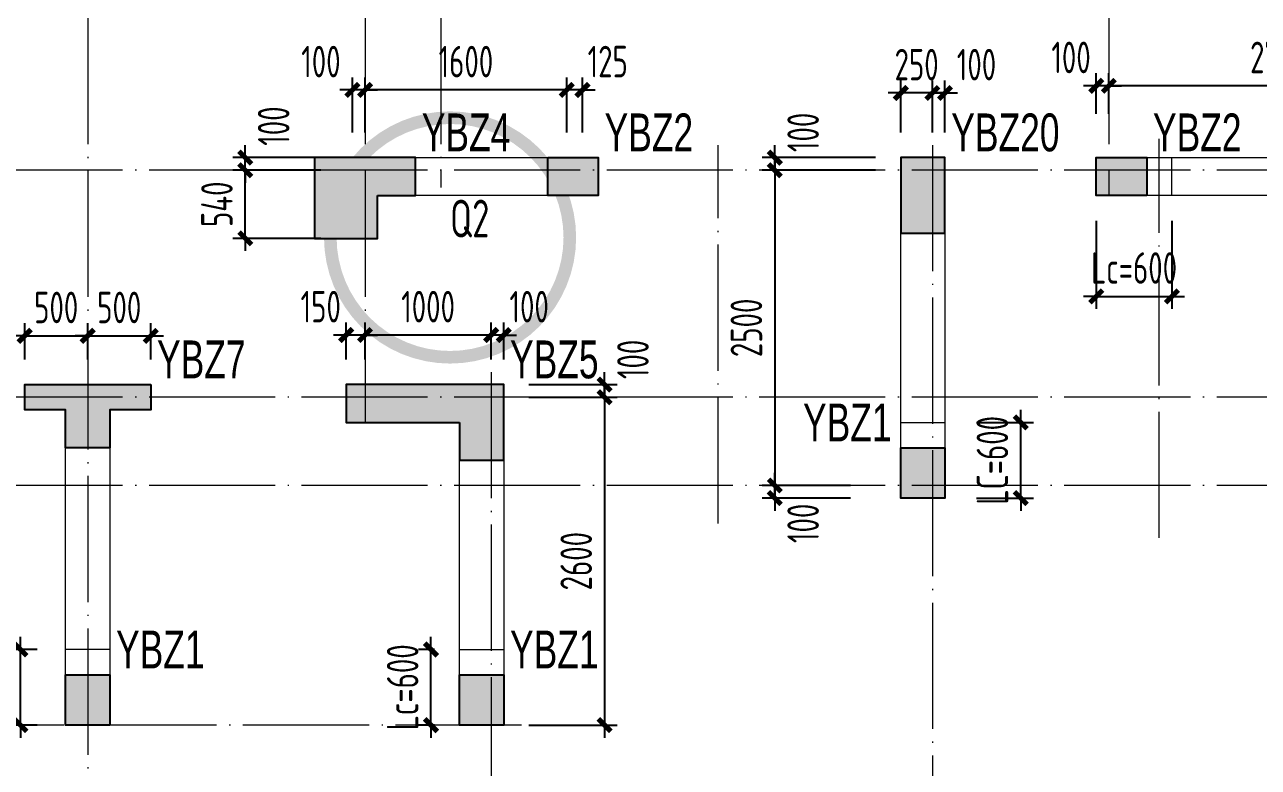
# Model space of a CAD drawing. Extents: x -129922 to 1190196, y -520662 to 139923.
# Drawn here: x 321855 to 331640, y -51588 to -45699 of the extents above; entities that cross this region are included whole.
import ezdxf

# ---------------------------------------------------------------- set-up
doc = ezdxf.new("R2010")
doc.units = 0
doc.header["$LTSCALE"] = 1000
doc.header["$MEASUREMENT"] = 0
doc.linetypes.add('DOTE', pattern=[2.42, 2, -0.2, 0.02, -0.2])
for name, color, linetype, lineweight in [('A-轴线-塔楼', 1, 'DOTE', 9), ('A-轴线-隔墙', 41, 'DOTE', 9), ('S-基础-HATCH', 251, 'Continuous', 20), ('S-墙柱-DIM', 3, 'Continuous', 20), ('S-墙柱-Lc填充', 8, 'Continuous', 9), ('S-墙柱-WALL', 6, 'Continuous', 20), ('S-墙柱-编号', 4, 'Continuous', 20), ('S-通用-TEXT', 7, 'Continuous', 20)]:
    doc.layers.add(name, color=color, linetype=linetype, lineweight=lineweight)
doc.layers.add('COLU_TH', color=5, linetype='Continuous')
doc.layers.add('Tc', color=60, linetype='Continuous', plot=False)
doc.styles.add('BW_Dim', font='Bweng.shx', dxfattribs={"width": 0.7, "bigfont": 'hztxt.shx'})
doc.styles.add('TSSD_Dimension', font='tssdeng.shx', dxfattribs={"width": 0.7, "bigfont": 'HZTXT.SHX'})
doc.styles.add('TSSD_Rein', font='tssdeng.shx', dxfattribs={"width": 0.7, "bigfont": 'hztxt.shx'})
doc.dimstyles.new('TSSD_100_100', dxfattribs={"dimtxt": 250, "dimasz": 100, "dimexe": 100, "dimexo": 200, "dimgap": 100, "dimtad": 1, "dimdec": 0, "dimzin": 0, "dimdsep": 46, "dimtxsty": 'TSSD_Dimension', "dimblk": 'ARCHTICK', "dimcen": 0, "dimdle": 100, "dimclrt": 7, "dimadec": 0, "dimazin": 0, "dimtfac": 1, "dimtdec": 0, "dimtix": 1, "dimtmove": 2, "dimatfit": 0, "dimfxl": 0, "dimtolj": 1, "dimtzin": 0, "dimarcsym": 0})

# ---------------------------------------------------------------- blocks, each defined once
blk = doc.blocks.new('_ArchTick')
at = {"color": 0, "linetype": 'ByBlock', "const_width": 0.4}
blk.add_lwpolyline([(-0.5, -0.5), (0.5, 0.5)], dxfattribs=at)
blk = doc.blocks.new('*D529')
at = {"layer": 'Defpoints', "color": 0, "transparency": 16777216}
for p in [(322354.6, -48166.5), (321854.6, -48553.3), (322354.6, -48553.3)]:
    blk.add_point(p, dxfattribs=at)
at = {"layer": 'S-墙柱-DIM', "color": 0, "lineweight": -2, "transparency": 16777216}
for p, q in [((321854.6, -48353.3), (321854.6, -48066.5)), ((322354.6, -48353.3), (322354.6, -48066.5)), ((321854.6, -48166.5), (321754.6, -48166.5)), ((321854.6, -48166.5), (322354.6, -48166.5)), ((322354.6, -48166.5), (322454.6, -48166.5))]:
    blk.add_line(p, q, dxfattribs=at)
at = {"layer": 'S-墙柱-DIM', "color": 0, "lineweight": -2, "transparency": 16777216, "xscale": 100, "yscale": 100, "zscale": 100}
blk.add_blockref('_ArchTick', (321854.6, -48166.5), dxfattribs=at)
at = {"layer": 'S-墙柱-DIM', "color": 0, "lineweight": -2, "transparency": 16777216, "xscale": 100, "yscale": 100, "zscale": 100, "rotation": 180}
blk.add_blockref('_ArchTick', (322354.6, -48166.5), dxfattribs=at)
at = {"layer": 'S-墙柱-DIM', "color": 7, "transparency": 16777216, "insert": (322104.6, -47941.5), "char_height": 250, "attachment_point": 5, "style": 'TSSD_Dimension'}
blk.add_mtext('\\A1;500', dxfattribs=at)
blk = doc.blocks.new('*D530')
at = {"layer": 'Defpoints', "color": 0, "transparency": 16777216}
for p in [(322854.6, -48166.5), (322354.6, -48553.3), (322854.6, -48553.3)]:
    blk.add_point(p, dxfattribs=at)
at = {"layer": 'S-墙柱-DIM', "color": 0, "lineweight": -2, "transparency": 16777216}
for p, q in [((322354.6, -48353.3), (322354.6, -48066.5)), ((322854.6, -48353.3), (322854.6, -48066.5)), ((322354.6, -48166.5), (322254.6, -48166.5)), ((322354.6, -48166.5), (322854.6, -48166.5)), ((322854.6, -48166.5), (322954.6, -48166.5))]:
    blk.add_line(p, q, dxfattribs=at)
at = {"layer": 'S-墙柱-DIM', "color": 0, "lineweight": -2, "transparency": 16777216, "xscale": 100, "yscale": 100, "zscale": 100}
blk.add_blockref('_ArchTick', (322354.6, -48166.5), dxfattribs=at)
at = {"layer": 'S-墙柱-DIM', "color": 0, "lineweight": -2, "transparency": 16777216, "xscale": 100, "yscale": 100, "zscale": 100, "rotation": 180}
blk.add_blockref('_ArchTick', (322854.6, -48166.5), dxfattribs=at)
at = {"layer": 'S-墙柱-DIM', "color": 7, "transparency": 16777216, "insert": (322604.6, -47941.5), "char_height": 250, "attachment_point": 5, "style": 'TSSD_Dimension'}
blk.add_mtext('\\A1;500', dxfattribs=at)
blk = doc.blocks.new('*D540')
at = {"layer": 'Defpoints', "color": 0, "transparency": 16777216}
for p in [(324404.6, -48160.1), (324404.6, -48553.3), (324554.6, -48553.3)]:
    blk.add_point(p, dxfattribs=at)
at = {"layer": 'S-墙柱-DIM', "color": 0, "lineweight": -2, "transparency": 16777216}
for p, q in [((324404.6, -48353.3), (324404.6, -48060.1)), ((324554.6, -48353.3), (324554.6, -48060.1)), ((324404.6, -48160.1), (324304.6, -48160.1)), ((324554.6, -48160.1), (324404.6, -48160.1)), ((324554.6, -48160.1), (324654.6, -48160.1))]:
    blk.add_line(p, q, dxfattribs=at)
at = {"layer": 'S-墙柱-DIM', "color": 0, "lineweight": -2, "transparency": 16777216, "xscale": 100, "yscale": 100, "zscale": 100}
blk.add_blockref('_ArchTick', (324404.6, -48160.1), dxfattribs=at)
at = {"layer": 'S-墙柱-DIM', "color": 0, "lineweight": -2, "transparency": 16777216, "xscale": 100, "yscale": 100, "zscale": 100, "rotation": 180}
blk.add_blockref('_ArchTick', (324554.6, -48160.1), dxfattribs=at)
at = {"layer": 'S-墙柱-DIM', "color": 7, "transparency": 16777216, "insert": (324203, -47935.1), "char_height": 250, "attachment_point": 5, "style": 'TSSD_Dimension'}
blk.add_mtext('\\A1;150', dxfattribs=at)
blk = doc.blocks.new('*D541')
at = {"layer": 'Defpoints', "color": 0, "transparency": 16777216}
for p in [(324554.6, -48160.1), (324554.6, -48553.3), (325554.6, -48553.3)]:
    blk.add_point(p, dxfattribs=at)
at = {"layer": 'S-墙柱-DIM', "color": 0, "lineweight": -2, "transparency": 16777216}
for p, q in [((324554.6, -48353.3), (324554.6, -48060.1)), ((325554.6, -48353.3), (325554.6, -48060.1)), ((325654.6, -48160.1), (324454.6, -48160.1))]:
    blk.add_line(p, q, dxfattribs=at)
at = {"layer": 'S-墙柱-DIM', "color": 0, "lineweight": -2, "transparency": 16777216, "xscale": 100, "yscale": 100, "zscale": 100, "rotation": 180}
blk.add_blockref('_ArchTick', (324554.6, -48160.1), dxfattribs=at)
at = {"layer": 'S-墙柱-DIM', "color": 0, "lineweight": -2, "transparency": 16777216, "xscale": 100, "yscale": 100, "zscale": 100}
blk.add_blockref('_ArchTick', (325554.6, -48160.1), dxfattribs=at)
at = {"layer": 'S-墙柱-DIM', "color": 7, "transparency": 16777216, "insert": (325054.6, -47935.1), "char_height": 250, "attachment_point": 5, "style": 'TSSD_Dimension'}
blk.add_mtext('\\A1;1000', dxfattribs=at)
blk = doc.blocks.new('*D542')
at = {"layer": 'Defpoints', "color": 0, "transparency": 16777216}
for p in [(325554.6, -48160.1), (325554.6, -48553.3), (325654.6, -48553.3)]:
    blk.add_point(p, dxfattribs=at)
at = {"layer": 'S-墙柱-DIM', "color": 0, "lineweight": -2, "transparency": 16777216}
for p, q in [((325554.6, -48353.3), (325554.6, -48060.1)), ((325654.6, -48353.3), (325654.6, -48060.1)), ((325554.6, -48160.1), (325454.6, -48160.1)), ((325654.6, -48160.1), (325554.6, -48160.1)), ((325654.6, -48160.1), (325754.6, -48160.1))]:
    blk.add_line(p, q, dxfattribs=at)
at = {"layer": 'S-墙柱-DIM', "color": 0, "lineweight": -2, "transparency": 16777216, "xscale": 100, "yscale": 100, "zscale": 100}
blk.add_blockref('_ArchTick', (325554.6, -48160.1), dxfattribs=at)
at = {"layer": 'S-墙柱-DIM', "color": 0, "lineweight": -2, "transparency": 16777216, "xscale": 100, "yscale": 100, "zscale": 100, "rotation": 180}
blk.add_blockref('_ArchTick', (325654.6, -48160.1), dxfattribs=at)
at = {"layer": 'S-墙柱-DIM', "color": 7, "transparency": 16777216, "insert": (325856.2, -47935.1), "char_height": 250, "attachment_point": 5, "style": 'TSSD_Dimension'}
blk.add_mtext('\\A1;100', dxfattribs=at)
blk = doc.blocks.new('*D544')
at = {"layer": 'Defpoints', "color": 0, "transparency": 16777216}
for p in [(321821.4, -50653.3), (322154.6, -50653.3), (322154.6, -51253.3)]:
    blk.add_point(p, dxfattribs=at)
at = {"layer": 'S-墙柱-DIM', "color": 0, "lineweight": -2, "transparency": 16777216}
for p, q in [((321821.4, -50653.3), (321821.4, -50553.3)), ((321954.6, -50653.3), (321721.4, -50653.3)), ((321821.4, -51253.3), (321821.4, -50653.3)), ((321954.6, -51253.3), (321721.4, -51253.3)), ((321821.4, -51253.3), (321821.4, -51353.3))]:
    blk.add_line(p, q, dxfattribs=at)
at = {"layer": 'S-墙柱-DIM', "color": 0, "lineweight": -2, "transparency": 16777216, "xscale": 100, "yscale": 100, "zscale": 100}
for p, rotation in [((321821.4, -50653.3), 270), ((321821.4, -51253.3), 90)]:
    blk.add_blockref('_ArchTick', p, dxfattribs=dict(at, rotation=rotation))
at = {"layer": 'S-墙柱-DIM', "color": 7, "transparency": 16777216, "insert": (321596.4, -50953.3), "char_height": 250, "attachment_point": 5, "rotation": 90, "style": 'TSSD_Dimension'}
blk.add_mtext('\\A1;Lc=600', dxfattribs=at)
blk = doc.blocks.new('*D548')
at = {"layer": 'Defpoints', "color": 0, "transparency": 16777216}
for p in [(325077.5, -50653.3), (325304.6, -50653.3), (325304.6, -51253.3)]:
    blk.add_point(p, dxfattribs=at)
at = {"layer": 'S-墙柱-DIM', "color": 0, "lineweight": -2, "transparency": 16777216}
for p, q in [((325077.5, -50653.3), (325077.5, -50553.3)), ((325104.6, -50653.3), (324977.5, -50653.3)), ((325077.5, -51253.3), (325077.5, -50653.3)), ((325104.6, -51253.3), (324977.5, -51253.3)), ((325077.5, -51253.3), (325077.5, -51353.3))]:
    blk.add_line(p, q, dxfattribs=at)
at = {"layer": 'S-墙柱-DIM', "color": 0, "lineweight": -2, "transparency": 16777216, "xscale": 100, "yscale": 100, "zscale": 100}
for p, rotation in [((325077.5, -50653.3), 270), ((325077.5, -51253.3), 90)]:
    blk.add_blockref('_ArchTick', p, dxfattribs=dict(at, rotation=rotation))
at = {"layer": 'S-墙柱-DIM', "color": 7, "transparency": 16777216, "insert": (324852.5, -50953.3), "char_height": 250, "attachment_point": 5, "rotation": 90, "style": 'TSSD_Dimension'}
blk.add_mtext('\\A1;Lc=600', dxfattribs=at)
blk = doc.blocks.new('*D569')
at = {"layer": 'Defpoints', "color": 0, "transparency": 16777216}
for p in [(330354.6, -46184.1), (330354.6, -46606.9), (330454.6, -46606.9)]:
    blk.add_point(p, dxfattribs=at)
at = {"layer": 'S-墙柱-DIM', "color": 0, "lineweight": -2, "transparency": 16777216}
for p, q in [((330354.6, -46406.9), (330354.6, -46084.1)), ((330454.6, -46406.9), (330454.6, -46084.1)), ((330354.6, -46184.1), (330254.6, -46184.1)), ((330454.6, -46184.1), (330354.6, -46184.1)), ((330454.6, -46184.1), (330554.6, -46184.1))]:
    blk.add_line(p, q, dxfattribs=at)
at = {"layer": 'S-墙柱-DIM', "color": 0, "lineweight": -2, "transparency": 16777216, "xscale": 100, "yscale": 100, "zscale": 100}
blk.add_blockref('_ArchTick', (330354.6, -46184.1), dxfattribs=at)
at = {"layer": 'S-墙柱-DIM', "color": 0, "lineweight": -2, "transparency": 16777216, "xscale": 100, "yscale": 100, "zscale": 100, "rotation": 180}
blk.add_blockref('_ArchTick', (330454.6, -46184.1), dxfattribs=at)
at = {"layer": 'S-墙柱-DIM', "color": 7, "transparency": 16777216, "insert": (330154.6, -45959.1), "char_height": 250, "attachment_point": 5, "style": 'TSSD_Dimension'}
blk.add_mtext('\\A1;100', dxfattribs=at)
blk = doc.blocks.new('*D570')
at = {"layer": 'Defpoints', "color": 0, "transparency": 16777216}
for p in [(330454.6, -46184.1), (330454.6, -46606.9), (333154.6, -46606.9)]:
    blk.add_point(p, dxfattribs=at)
at = {"layer": 'S-墙柱-DIM', "color": 0, "lineweight": -2, "transparency": 16777216}
for p, q in [((330454.6, -46406.9), (330454.6, -46084.1)), ((333154.6, -46406.9), (333154.6, -46084.1)), ((333254.6, -46184.1), (330354.6, -46184.1))]:
    blk.add_line(p, q, dxfattribs=at)
at = {"layer": 'S-墙柱-DIM', "color": 0, "lineweight": -2, "transparency": 16777216, "xscale": 100, "yscale": 100, "zscale": 100, "rotation": 180}
blk.add_blockref('_ArchTick', (330454.6, -46184.1), dxfattribs=at)
at = {"layer": 'S-墙柱-DIM', "color": 0, "lineweight": -2, "transparency": 16777216, "xscale": 100, "yscale": 100, "zscale": 100}
blk.add_blockref('_ArchTick', (333154.6, -46184.1), dxfattribs=at)
at = {"layer": 'S-墙柱-DIM', "color": 7, "transparency": 16777216, "insert": (331804.6, -45959.1), "char_height": 250, "attachment_point": 5, "style": 'TSSD_Dimension'}
blk.add_mtext('\\A1;2700', dxfattribs=at)
blk = doc.blocks.new('*D575')
at = {"layer": 'Defpoints', "color": 0, "transparency": 16777216}
for p in [(327804.6, -49353.3), (328604.6, -49353.3), (328604.6, -49453.3)]:
    blk.add_point(p, dxfattribs=at)
at = {"layer": 'S-墙柱-DIM', "color": 0, "lineweight": -2, "transparency": 16777216}
for p, q in [((327804.6, -49353.3), (327804.6, -49253.3)), ((328404.6, -49353.3), (327704.6, -49353.3)), ((327804.6, -49453.3), (327804.6, -49353.3)), ((328404.6, -49453.3), (327704.6, -49453.3)), ((327804.6, -49453.3), (327804.6, -49553.3))]:
    blk.add_line(p, q, dxfattribs=at)
at = {"layer": 'S-墙柱-DIM', "color": 0, "lineweight": -2, "transparency": 16777216, "xscale": 100, "yscale": 100, "zscale": 100}
for p, rotation in [((327804.6, -49353.3), 270), ((327804.6, -49453.3), 90)]:
    blk.add_blockref('_ArchTick', p, dxfattribs=dict(at, rotation=rotation))
at = {"layer": 'S-墙柱-DIM', "color": 7, "transparency": 16777216, "insert": (328029.6, -49653.3), "char_height": 250, "attachment_point": 5, "rotation": 90, "style": 'TSSD_Dimension'}
blk.add_mtext('\\A1;100', dxfattribs=at)
blk = doc.blocks.new('*D576')
at = {"layer": 'Defpoints', "color": 0, "transparency": 16777216}
for p in [(328804.6, -46853.3), (327804.6, -49353.3), (328604.6, -49353.3)]:
    blk.add_point(p, dxfattribs=at)
at = {"layer": 'S-墙柱-DIM', "color": 0, "lineweight": -2, "transparency": 16777216}
for p, q in [((327804.6, -46753.3), (327804.6, -49453.3)), ((328604.6, -46853.3), (327704.6, -46853.3)), ((328404.6, -49353.3), (327704.6, -49353.3))]:
    blk.add_line(p, q, dxfattribs=at)
at = {"layer": 'S-墙柱-DIM', "color": 0, "lineweight": -2, "transparency": 16777216, "xscale": 100, "yscale": 100, "zscale": 100}
for p, rotation in [((327804.6, -46853.3), 90), ((327804.6, -49353.3), 270)]:
    blk.add_blockref('_ArchTick', p, dxfattribs=dict(at, rotation=rotation))
at = {"layer": 'S-墙柱-DIM', "color": 7, "transparency": 16777216, "insert": (327579.6, -48103.3), "char_height": 250, "attachment_point": 5, "rotation": 90, "style": 'TSSD_Dimension'}
blk.add_mtext('\\A1;2500', dxfattribs=at)
blk = doc.blocks.new('*D577')
at = {"layer": 'Defpoints', "color": 0, "transparency": 16777216}
for p in [(327804.6, -46753.3), (328804.6, -46753.3), (328804.6, -46853.3)]:
    blk.add_point(p, dxfattribs=at)
at = {"layer": 'S-墙柱-DIM', "color": 0, "lineweight": -2, "transparency": 16777216}
for p, q in [((327804.6, -46753.3), (327804.6, -46653.3)), ((328604.6, -46753.3), (327704.6, -46753.3)), ((327804.6, -46853.3), (327804.6, -46753.3)), ((328604.6, -46853.3), (327704.6, -46853.3)), ((327804.6, -46853.3), (327804.6, -46953.3))]:
    blk.add_line(p, q, dxfattribs=at)
at = {"layer": 'S-墙柱-DIM', "color": 0, "lineweight": -2, "transparency": 16777216, "xscale": 100, "yscale": 100, "zscale": 100}
for p, rotation in [((327804.6, -46753.3), 270), ((327804.6, -46853.3), 90)]:
    blk.add_blockref('_ArchTick', p, dxfattribs=dict(at, rotation=rotation))
at = {"layer": 'S-墙柱-DIM', "color": 7, "transparency": 16777216, "insert": (328029.6, -46553.3), "char_height": 250, "attachment_point": 5, "rotation": 90, "style": 'TSSD_Dimension'}
blk.add_mtext('\\A1;100', dxfattribs=at)
blk = doc.blocks.new('*D578')
at = {"layer": 'Defpoints', "color": 0, "transparency": 16777216}
for p in [(329054.6, -46240.8), (329054.6, -46753.3), (329154.6, -46753.3)]:
    blk.add_point(p, dxfattribs=at)
at = {"layer": 'S-墙柱-DIM', "color": 0, "lineweight": -2, "transparency": 16777216}
for p, q in [((329054.6, -46553.3), (329054.6, -46140.8)), ((329154.6, -46553.3), (329154.6, -46140.8)), ((329054.6, -46240.8), (328954.6, -46240.8)), ((329154.6, -46240.8), (329054.6, -46240.8)), ((329154.6, -46240.8), (329254.6, -46240.8))]:
    blk.add_line(p, q, dxfattribs=at)
at = {"layer": 'S-墙柱-DIM', "color": 0, "lineweight": -2, "transparency": 16777216, "xscale": 100, "yscale": 100, "zscale": 100}
blk.add_blockref('_ArchTick', (329054.6, -46240.8), dxfattribs=at)
at = {"layer": 'S-墙柱-DIM', "color": 0, "lineweight": -2, "transparency": 16777216, "xscale": 100, "yscale": 100, "zscale": 100, "rotation": 180}
blk.add_blockref('_ArchTick', (329154.6, -46240.8), dxfattribs=at)
at = {"layer": 'S-墙柱-DIM', "color": 7, "transparency": 16777216, "insert": (329404.6, -46015.8), "char_height": 250, "attachment_point": 5, "style": 'TSSD_Dimension'}
blk.add_mtext('\\A1;100', dxfattribs=at)
blk = doc.blocks.new('*D579')
at = {"layer": 'Defpoints', "color": 0, "transparency": 16777216}
for p in [(328804.6, -46240.8), (328804.6, -46753.3), (329054.6, -46753.3)]:
    blk.add_point(p, dxfattribs=at)
at = {"layer": 'S-墙柱-DIM', "color": 0, "lineweight": -2, "transparency": 16777216}
for p, q in [((328804.6, -46553.3), (328804.6, -46140.8)), ((329054.6, -46553.3), (329054.6, -46140.8)), ((328804.6, -46240.8), (328704.6, -46240.8)), ((329054.6, -46240.8), (328804.6, -46240.8)), ((329054.6, -46240.8), (329154.6, -46240.8))]:
    blk.add_line(p, q, dxfattribs=at)
at = {"layer": 'S-墙柱-DIM', "color": 0, "lineweight": -2, "transparency": 16777216, "xscale": 100, "yscale": 100, "zscale": 100}
blk.add_blockref('_ArchTick', (328804.6, -46240.8), dxfattribs=at)
at = {"layer": 'S-墙柱-DIM', "color": 0, "lineweight": -2, "transparency": 16777216, "xscale": 100, "yscale": 100, "zscale": 100, "rotation": 180}
blk.add_blockref('_ArchTick', (329054.6, -46240.8), dxfattribs=at)
at = {"layer": 'S-墙柱-DIM', "color": 7, "transparency": 16777216, "insert": (328929.6, -46015.8), "char_height": 250, "attachment_point": 5, "style": 'TSSD_Dimension'}
blk.add_mtext('\\A1;250', dxfattribs=at)
blk = doc.blocks.new('*D580')
at = {"layer": 'Defpoints', "color": 0, "transparency": 16777216}
for p in [(323604.6, -46853.3), (324404.6, -46853.3), (324404.6, -47393.3)]:
    blk.add_point(p, dxfattribs=at)
at = {"layer": 'S-墙柱-DIM', "color": 0, "lineweight": -2, "transparency": 16777216}
for p, q in [((323604.6, -46853.3), (323604.6, -46753.3)), ((324204.6, -46853.3), (323504.6, -46853.3)), ((323604.6, -47393.3), (323604.6, -46853.3)), ((324204.6, -47393.3), (323504.6, -47393.3)), ((323604.6, -47393.3), (323604.6, -47493.3))]:
    blk.add_line(p, q, dxfattribs=at)
at = {"layer": 'S-墙柱-DIM', "color": 0, "lineweight": -2, "transparency": 16777216, "xscale": 100, "yscale": 100, "zscale": 100}
for p, rotation in [((323604.6, -46853.3), 270), ((323604.6, -47393.3), 90)]:
    blk.add_blockref('_ArchTick', p, dxfattribs=dict(at, rotation=rotation))
at = {"layer": 'S-墙柱-DIM', "color": 7, "transparency": 16777216, "insert": (323379.6, -47123.3), "char_height": 250, "attachment_point": 5, "rotation": 90, "style": 'TSSD_Dimension'}
blk.add_mtext('\\A1;540', dxfattribs=at)
blk = doc.blocks.new('*D581')
at = {"layer": 'Defpoints', "color": 0, "transparency": 16777216}
for p in [(323604.6, -46753.3), (324404.6, -46753.3), (324404.6, -46853.3)]:
    blk.add_point(p, dxfattribs=at)
at = {"layer": 'S-墙柱-DIM', "color": 0, "lineweight": -2, "transparency": 16777216}
for p, q in [((323604.6, -46753.3), (323604.6, -46653.3)), ((324204.6, -46753.3), (323504.6, -46753.3)), ((323604.6, -46853.3), (323604.6, -46753.3)), ((324204.6, -46853.3), (323504.6, -46853.3)), ((323604.6, -46853.3), (323604.6, -46953.3))]:
    blk.add_line(p, q, dxfattribs=at)
at = {"layer": 'S-墙柱-DIM', "color": 0, "lineweight": -2, "transparency": 16777216, "xscale": 100, "yscale": 100, "zscale": 100}
for p, rotation in [((323604.6, -46753.3), 270), ((323604.6, -46853.3), 90)]:
    blk.add_blockref('_ArchTick', p, dxfattribs=dict(at, rotation=rotation))
at = {"layer": 'S-墙柱-DIM', "color": 7, "transparency": 16777216, "insert": (323829.6, -46503.3), "char_height": 250, "attachment_point": 5, "rotation": 90, "style": 'TSSD_Dimension'}
blk.add_mtext('\\A1;100', dxfattribs=at)
blk = doc.blocks.new('*D582')
at = {"layer": 'Defpoints', "color": 0, "transparency": 16777216}
for p in [(326154.6, -46216.7), (326154.6, -46753.3), (326279.6, -46753.3)]:
    blk.add_point(p, dxfattribs=at)
at = {"layer": 'S-墙柱-DIM', "color": 0, "lineweight": -2, "transparency": 16777216}
for p, q in [((326154.6, -46553.3), (326154.6, -46116.7)), ((326279.6, -46553.3), (326279.6, -46116.7)), ((326154.6, -46216.7), (326054.6, -46216.7)), ((326279.6, -46216.7), (326154.6, -46216.7)), ((326279.6, -46216.7), (326379.6, -46216.7))]:
    blk.add_line(p, q, dxfattribs=at)
at = {"layer": 'S-墙柱-DIM', "color": 0, "lineweight": -2, "transparency": 16777216, "xscale": 100, "yscale": 100, "zscale": 100}
blk.add_blockref('_ArchTick', (326154.6, -46216.7), dxfattribs=at)
at = {"layer": 'S-墙柱-DIM', "color": 0, "lineweight": -2, "transparency": 16777216, "xscale": 100, "yscale": 100, "zscale": 100, "rotation": 180}
blk.add_blockref('_ArchTick', (326279.6, -46216.7), dxfattribs=at)
at = {"layer": 'S-墙柱-DIM', "color": 7, "transparency": 16777216, "insert": (326479.6, -45991.7), "char_height": 250, "attachment_point": 5, "style": 'TSSD_Dimension'}
blk.add_mtext('\\A1;125', dxfattribs=at)
blk = doc.blocks.new('*D583')
at = {"layer": 'Defpoints', "color": 0, "transparency": 16777216}
for p in [(324554.6, -46216.7), (324554.6, -46753.3), (326154.6, -46753.3)]:
    blk.add_point(p, dxfattribs=at)
at = {"layer": 'S-墙柱-DIM', "color": 0, "lineweight": -2, "transparency": 16777216}
for p, q in [((324554.6, -46553.3), (324554.6, -46116.7)), ((326154.6, -46553.3), (326154.6, -46116.7)), ((326254.6, -46216.7), (324454.6, -46216.7))]:
    blk.add_line(p, q, dxfattribs=at)
at = {"layer": 'S-墙柱-DIM', "color": 0, "lineweight": -2, "transparency": 16777216, "xscale": 100, "yscale": 100, "zscale": 100, "rotation": 180}
blk.add_blockref('_ArchTick', (324554.6, -46216.7), dxfattribs=at)
at = {"layer": 'S-墙柱-DIM', "color": 0, "lineweight": -2, "transparency": 16777216, "xscale": 100, "yscale": 100, "zscale": 100}
blk.add_blockref('_ArchTick', (326154.6, -46216.7), dxfattribs=at)
at = {"layer": 'S-墙柱-DIM', "color": 7, "transparency": 16777216, "insert": (325354.6, -45991.7), "char_height": 250, "attachment_point": 5, "style": 'TSSD_Dimension'}
blk.add_mtext('\\A1;1600', dxfattribs=at)
blk = doc.blocks.new('*D584')
at = {"layer": 'Defpoints', "color": 0, "transparency": 16777216}
for p in [(324454.6, -46216.7), (324454.6, -46753.3), (324554.6, -46753.3)]:
    blk.add_point(p, dxfattribs=at)
at = {"layer": 'S-墙柱-DIM', "color": 0, "lineweight": -2, "transparency": 16777216}
for p, q in [((324454.6, -46553.3), (324454.6, -46116.7)), ((324554.6, -46553.3), (324554.6, -46116.7)), ((324454.6, -46216.7), (324354.6, -46216.7)), ((324554.6, -46216.7), (324454.6, -46216.7)), ((324554.6, -46216.7), (324654.6, -46216.7))]:
    blk.add_line(p, q, dxfattribs=at)
at = {"layer": 'S-墙柱-DIM', "color": 0, "lineweight": -2, "transparency": 16777216, "xscale": 100, "yscale": 100, "zscale": 100}
blk.add_blockref('_ArchTick', (324454.6, -46216.7), dxfattribs=at)
at = {"layer": 'S-墙柱-DIM', "color": 0, "lineweight": -2, "transparency": 16777216, "xscale": 100, "yscale": 100, "zscale": 100, "rotation": 180}
blk.add_blockref('_ArchTick', (324554.6, -46216.7), dxfattribs=at)
at = {"layer": 'S-墙柱-DIM', "color": 7, "transparency": 16777216, "insert": (324204.6, -45991.7), "char_height": 250, "attachment_point": 5, "style": 'TSSD_Dimension'}
blk.add_mtext('\\A1;100', dxfattribs=at)
blk = doc.blocks.new('*D586')
at = {"layer": 'Defpoints', "color": 0, "transparency": 16777216}
for p in [(325654.6, -48653.3), (325654.6, -51253.3), (326454.6, -51253.3)]:
    blk.add_point(p, dxfattribs=at)
at = {"layer": 'S-墙柱-DIM', "color": 0, "lineweight": -2, "transparency": 16777216}
for p, q in [((326454.6, -48553.3), (326454.6, -51353.3)), ((325854.6, -48653.3), (326554.6, -48653.3)), ((325854.6, -51253.3), (326554.6, -51253.3))]:
    blk.add_line(p, q, dxfattribs=at)
at = {"layer": 'S-墙柱-DIM', "color": 0, "lineweight": -2, "transparency": 16777216, "xscale": 100, "yscale": 100, "zscale": 100}
for p, rotation in [((326454.6, -48653.3), 90), ((326454.6, -51253.3), 270)]:
    blk.add_blockref('_ArchTick', p, dxfattribs=dict(at, rotation=rotation))
at = {"layer": 'S-墙柱-DIM', "color": 7, "transparency": 16777216, "insert": (326229.6, -49953.3), "char_height": 250, "attachment_point": 5, "rotation": 90, "style": 'TSSD_Dimension'}
blk.add_mtext('\\A1;2600', dxfattribs=at)
blk = doc.blocks.new('*D587')
at = {"layer": 'Defpoints', "color": 0, "transparency": 16777216}
for p in [(325654.6, -48553.3), (326454.6, -48553.3), (325654.6, -48653.3)]:
    blk.add_point(p, dxfattribs=at)
at = {"layer": 'S-墙柱-DIM', "color": 0, "lineweight": -2, "transparency": 16777216}
for p, q in [((326454.6, -48553.3), (326454.6, -48453.3)), ((325854.6, -48553.3), (326554.6, -48553.3)), ((326454.6, -48653.3), (326454.6, -48553.3)), ((325854.6, -48653.3), (326554.6, -48653.3)), ((326454.6, -48653.3), (326454.6, -48753.3))]:
    blk.add_line(p, q, dxfattribs=at)
at = {"layer": 'S-墙柱-DIM', "color": 0, "lineweight": -2, "transparency": 16777216, "xscale": 100, "yscale": 100, "zscale": 100}
for p, rotation in [((326454.6, -48553.3), 270), ((326454.6, -48653.3), 90)]:
    blk.add_blockref('_ArchTick', p, dxfattribs=dict(at, rotation=rotation))
at = {"layer": 'S-墙柱-DIM', "color": 7, "transparency": 16777216, "insert": (326679.6, -48353.3), "char_height": 250, "attachment_point": 5, "rotation": 90, "style": 'TSSD_Dimension'}
blk.add_mtext('\\A1;100', dxfattribs=at)
blk = doc.blocks.new('*D600')
at = {"layer": 'Defpoints', "color": 0, "transparency": 16777216}
for p in [(330354.6, -47053.3), (330954.6, -47053.3), (330954.6, -47853.3)]:
    blk.add_point(p, dxfattribs=at)
at = {"layer": 'S-墙柱-DIM', "color": 0, "lineweight": -2, "transparency": 16777216}
for p, q in [((330354.6, -47253.3), (330354.6, -47953.3)), ((330954.6, -47253.3), (330954.6, -47953.3)), ((330354.6, -47853.3), (330254.6, -47853.3)), ((330354.6, -47853.3), (330954.6, -47853.3)), ((330954.6, -47853.3), (331054.6, -47853.3))]:
    blk.add_line(p, q, dxfattribs=at)
at = {"layer": 'S-墙柱-DIM', "color": 0, "lineweight": -2, "transparency": 16777216, "xscale": 100, "yscale": 100, "zscale": 100}
blk.add_blockref('_ArchTick', (330354.6, -47853.3), dxfattribs=at)
at = {"layer": 'S-墙柱-DIM', "color": 0, "lineweight": -2, "transparency": 16777216, "xscale": 100, "yscale": 100, "zscale": 100, "rotation": 180}
blk.add_blockref('_ArchTick', (330954.6, -47853.3), dxfattribs=at)
at = {"layer": 'S-墙柱-DIM', "color": 7, "transparency": 16777216, "insert": (330654.6, -47628.3), "char_height": 250, "attachment_point": 5, "style": 'TSSD_Dimension'}
blk.add_mtext('\\A1;Lc=600', dxfattribs=at)
blk = doc.blocks.new('*D601')
at = {"layer": 'Defpoints', "color": 0, "transparency": 16777216}
for p in [(329204.6, -48853.3), (329755.9, -48853.3), (329204.6, -49453.3)]:
    blk.add_point(p, dxfattribs=at)
at = {"layer": 'S-墙柱-DIM', "color": 0, "lineweight": -2, "transparency": 16777216}
for p, q in [((329755.9, -48853.3), (329755.9, -48753.3)), ((329404.6, -48853.3), (329855.9, -48853.3)), ((329755.9, -49453.3), (329755.9, -48853.3)), ((329404.6, -49453.3), (329855.9, -49453.3)), ((329755.9, -49453.3), (329755.9, -49553.3))]:
    blk.add_line(p, q, dxfattribs=at)
at = {"layer": 'S-墙柱-DIM', "color": 0, "lineweight": -2, "transparency": 16777216, "xscale": 100, "yscale": 100, "zscale": 100}
for p, rotation in [((329755.9, -48853.3), 270), ((329755.9, -49453.3), 90)]:
    blk.add_blockref('_ArchTick', p, dxfattribs=dict(at, rotation=rotation))
at = {"layer": 'S-墙柱-DIM', "color": 7, "transparency": 16777216, "insert": (329530.9, -49153.3), "char_height": 250, "attachment_point": 5, "rotation": 90, "style": 'TSSD_Dimension'}
blk.add_mtext('\\A1;LC=600', dxfattribs=at)
blk = doc.blocks.new('ZHOUWANG3')
at = {"layer": 'A-轴线-塔楼', "linetype": 'DOTE', "ltscale": 0.5}
for p, q in [((118951.9, 248942.1), (118951.9, 226833.6)), ((121151.8, 248942.1), (121151.8, 239686.4)), ((121751.8, 248942.1), (121751.8, 241549.6)), ((127051.9, 248942.1), (127051.9, 241486.4)), ((125651.9, 241886.4), (125651.9, 226833.6)), ((139798.4, 241686.4), (85361.6, 241686.4)), ((122151.9, 240086.4), (122151.9, 225988.1)), ((139798.4, 239886.4), (85361.6, 239886.4)), ((139798.4, 239186.4), (85361.6, 239186.4))]:
    blk.add_line(p, q, dxfattribs=at)
at = {"layer": 'A-轴线-隔墙', "ltscale": 0.5}
for p, q in [((127451.9, 238770.4), (127451.9, 241936.4)), ((123951.9, 238886.4), (123951.9, 241886.4)), ((122393.7, 237286.4), (101607.8, 237286.4))]:
    blk.add_line(p, q, dxfattribs=at)

msp = doc.modelspace()

# ---------------------------------------------------------------- hatches: boundary and pattern name
at = {"layer": 'S-基础-HATCH'}
for points in [[(324654.6, -47053.3), (324954.6, -47053.3), (324954.6, -46753.3), (324154.6, -46753.3), (324154.6, -47393.3), (324654.6, -47393.3)], [(326004.6, -46753.3), (326404.6, -46753.3), (326404.6, -47053.3), (326004.6, -47053.3)], [(328804.6, -47053.3), (328804.6, -47353.3), (329154.6, -47353.3), (329154.6, -46753.3), (328804.6, -46753.3)], [(330754.6, -47053.3), (330354.6, -47053.3), (330354.6, -46753.3), (330754.6, -46753.3)], [(322854.6, -48553.3), (322854.6, -48753.3), (322529.6, -48753.3), (322529.6, -49053.3), (322179.6, -49053.3), (322179.6, -48753.3), (321854.6, -48753.3), (321854.6, -48553.3)], [(325304.6, -48853.3), (325304.6, -49153.3), (325654.6, -49153.3), (325654.6, -48553.3), (324404.6, -48553.3), (324404.6, -48853.3)], [(329154.6, -49053.3), (329154.6, -49453.3), (328804.6, -49453.3), (328804.6, -49053.3)], [(322529.6, -51253.3), (322179.6, -51253.3), (322179.6, -50853.3), (322529.6, -50853.3)], [(325654.6, -50853.3), (325654.6, -51253.3), (325304.6, -51253.3), (325304.6, -50853.3)]]:
    msp.add_hatch(color=256, dxfattribs=at).paths.add_polyline_path(points)

# ---------------------------------------------------------------- linework, layer by layer
at = {"layer": 'COLU_TH'}
for points in [[(324654.6, -47053.3), (324954.6, -47053.3), (324954.6, -46753.3), (324154.6, -46753.3), (324154.6, -47393.3), (324654.6, -47393.3)], [(326004.6, -46753.3), (326404.6, -46753.3), (326404.6, -47053.3), (326004.6, -47053.3)], [(328804.6, -47053.3), (328804.6, -47353.3), (329154.6, -47353.3), (329154.6, -46753.3), (328804.6, -46753.3), (328804.6, -47053.3)], [(330754.6, -47053.3), (330354.6, -47053.3), (330354.6, -46753.3), (330754.6, -46753.3)], [(322854.6, -48553.3), (322854.6, -48753.3), (322529.6, -48753.3), (322529.6, -49053.3), (322179.6, -49053.3), (322179.6, -48753.3), (321854.6, -48753.3), (321854.6, -48553.3)], [(325304.6, -48853.3), (325304.6, -49153.3), (325654.6, -49153.3), (325654.6, -48553.3), (324404.6, -48553.3), (324404.6, -48853.3)], [(329154.6, -49053.3), (329154.6, -49453.3), (328804.6, -49453.3), (328804.6, -49053.3)], [(322529.6, -51253.3), (322179.6, -51253.3), (322179.6, -50853.3), (322529.6, -50853.3)], [(325654.6, -50853.3), (325654.6, -51253.3), (325304.6, -51253.3), (325304.6, -50853.3)]]:
    msp.add_lwpolyline(points, close=True, dxfattribs=at)
at = {"layer": 'S-墙柱-Lc填充'}
for p, q in [((330954.6, -47053.3), (330954.6, -46753.3)), ((328804.6, -48853.3), (329154.6, -48853.3)), ((322529.6, -50653.3), (322179.6, -50653.3)), ((325304.6, -50653.3), (325654.6, -50653.3))]:
    msp.add_line(p, q, dxfattribs=at)
at = {"layer": 'S-墙柱-WALL'}
msp.add_lwpolyline([(332904.5, -47053.3), (330354.6, -47053.3), (330354.6, -46753.3), (330454.6, -46753.3), (333054.6, -46753.3), (333054.6, -41703.3), (333654.6, -41703.3), (333654.6, -42353.3), (333404.5, -42353.3), (333404.6, -47723.3), (333054.6, -47723.3), (333054.6, -47253.3)], dxfattribs=at)
for points in [[(324154.6, -47393.3), (324154.6, -46753.3), (326404.6, -46753.3), (326404.6, -47053.3), (324654.6, -47053.3), (324654.6, -47393.3)], [(328804.6, -49453.3), (328804.6, -47053.3), (328804.6, -47053.3), (328804.6, -46753.3), (329154.6, -46753.3), (329154.6, -49453.3)], [(322179.6, -51253.3), (322179.6, -48753.3), (321854.6, -48753.3), (321854.6, -48553.3), (322854.6, -48553.3), (322854.6, -48753.3), (322529.6, -48753.3), (322529.6, -51253.3)], [(325304.6, -51253.3), (325304.6, -48853.3), (324404.6, -48853.3), (324404.6, -48553.3), (325654.6, -48553.3), (325654.6, -51253.3)]]:
    msp.add_lwpolyline(points, close=True, dxfattribs=at)
at = {"layer": 'Tc', "const_width": 100}
msp.add_lwpolyline([(324278.9, -47386.4, 1), (326178.9, -47386.4, 1)], format="xyb", close=True, dxfattribs=at)

# ---------------------------------------------------------------- block references
msp.add_blockref('ZHOUWANG3', (203402.7, -288539.7))

# ---------------------------------------------------------------- texts
at = {"layer": 'S-墙柱-编号', "style": 'TSSD_Rein', "width": 0.7}
msp.add_text('Q2', height=300, dxfattribs=at).set_placement((325228.9, -47386.4))
at = {"layer": 'S-通用-TEXT', "style": 'BW_Dim', "width": 0.7}
for s, p in [('YBZ4', (325004.6, -46703.3)), ('YBZ20', (329204.6, -46703.3)), ('YBZ7', (322904.6, -48503.3)), ('YBZ5', (325704.6, -48503.3))]:
    msp.add_text(s, height=300, dxfattribs=at).set_placement(p)
at = {"layer": 'S-通用-TEXT', "color": 6, "style": 'BW_Dim', "width": 0.7}
for s, p in [('YBZ2', (326454.6, -46703.3)), ('YBZ2', (330804.6, -46703.3)), ('YBZ1', (328028.6, -49003.3)), ('YBZ1', (322579.6, -50803.3)), ('YBZ1', (325704.6, -50803.3))]:
    msp.add_text(s, height=300, dxfattribs=at).set_placement(p)

# ---------------------------------------------------------------- dimensions: what is measured, and where the dimension line sits
at = {"layer": 'S-墙柱-DIM'}
for base, p1, p2, angle, picture, middle in [((330354.6, -46184.1), (330454.6, -46606.9), (330354.6, -46606.9), 180, '*D569', (330154.6, -45959.1)), ((324454.6, -46216.7), (324554.6, -46753.3), (324454.6, -46753.3), 180, '*D584', (324204.6, -45991.7)), ((326154.6, -46216.7), (326279.6, -46753.3), (326154.6, -46753.3), 180, '*D582', (326479.6, -45991.7)), ((329054.6, -46240.8), (329154.6, -46753.3), (329054.6, -46753.3), 180, '*D578', (329404.6, -46015.8)), ((323604.6, -46753.3), (324404.6, -46853.3), (324404.6, -46753.3), 90, '*D581', (323829.6, -46503.3)), ((327804.6, -46753.3), (328804.6, -46853.3), (328804.6, -46753.3), 90, '*D577', (328029.6, -46553.3)), ((324404.6, -48160.1), (324554.6, -48553.3), (324404.6, -48553.3), 180, '*D540', (324203, -47935.1)), ((325554.6, -48160.1), (325654.6, -48553.3), (325554.6, -48553.3), 180, '*D542', (325856.2, -47935.1)), ((326454.6, -48553.3), (325654.6, -48653.3), (325654.6, -48553.3), 90, '*D587', (326679.6, -48353.3)), ((327804.6, -49353.3), (328604.6, -49453.3), (328604.6, -49353.3), 90, '*D575', (328029.6, -49653.3))]:
    dim = msp.add_linear_dim(base=base, p1=p1, p2=p2, angle=angle, dimstyle='TSSD_100_100', dxfattribs=at)
    dim.commit()
    dim.dimension.update_dxf_attribs({"geometry": picture, "text_midpoint": middle, "dimtype": 128})
for base, p1, p2, angle, picture, middle in [((330454.6, -46184.1), (333154.6, -46606.9), (330454.6, -46606.9), 180, '*D570', (331804.6, -45959.1)), ((324554.6, -46216.7), (326154.6, -46753.3), (324554.6, -46753.3), 180, '*D583', (325354.6, -45991.7)), ((328804.6, -46240.8), (329054.6, -46753.3), (328804.6, -46753.3), 180, '*D579', (328929.6, -46015.8)), ((323604.6, -46853.3), (324404.6, -47393.3), (324404.6, -46853.3), 90, '*D580', (323379.6, -47123.3)), ((327804.6, -49353.3), (328804.6, -46853.3), (328604.6, -49353.3), 90, '*D576', (327579.6, -48103.3)), ((324554.6, -48160.1), (325554.6, -48553.3), (324554.6, -48553.3), 180, '*D541', (325054.6, -47935.1)), ((326454.6, -51253.3), (325654.6, -48653.3), (325654.6, -51253.3), 90, '*D586', (326229.6, -49953.3))]:
    dim = msp.add_linear_dim(base=base, p1=p1, p2=p2, angle=angle, dimstyle='TSSD_100_100', dxfattribs=at)
    dim.commit()
    dim.dimension.update_dxf_attribs({"geometry": picture, "text_midpoint": middle})
dim = msp.add_linear_dim(base=(330954.6, -47853.3), p1=(330354.6, -47053.3), p2=(330954.6, -47053.3), text='Lc=<>', dimstyle='TSSD_100_100', dxfattribs=at)
dim.commit()
dim.dimension.update_dxf_attribs({"geometry": '*D600', "text_midpoint": (330654.6, -47628.3)})
for base, p1, p2, picture, middle in [((322354.6, -48166.5), (321854.6, -48553.3), (322354.6, -48553.3), '*D529', (322104.6, -47941.5)), ((322854.6, -48166.5), (322354.6, -48553.3), (322854.6, -48553.3), '*D530', (322604.6, -47941.5))]:
    dim = msp.add_linear_dim(base=base, p1=p1, p2=p2, dimstyle='TSSD_100_100', dxfattribs=at)
    dim.commit()
    dim.dimension.update_dxf_attribs({"geometry": picture, "text_midpoint": middle})
for base, p1, p2, text, picture, middle in [((329755.9, -48853.3), (329204.6, -49453.3), (329204.6, -48853.3), 'LC=600', '*D601', (329530.9, -49153.3)), ((321821.4, -50653.3), (322154.6, -51253.3), (322154.6, -50653.3), 'Lc=<>', '*D544', (321596.4, -50953.3)), ((325077.5, -50653.3), (325304.6, -51253.3), (325304.6, -50653.3), 'Lc=<>', '*D548', (324852.5, -50953.3))]:
    dim = msp.add_linear_dim(base=base, p1=p1, p2=p2, angle=90, text=text, dimstyle='TSSD_100_100', dxfattribs=at)
    dim.commit()
    dim.dimension.update_dxf_attribs({"geometry": picture, "text_midpoint": middle})

doc.saveas('drawing.dxf')
